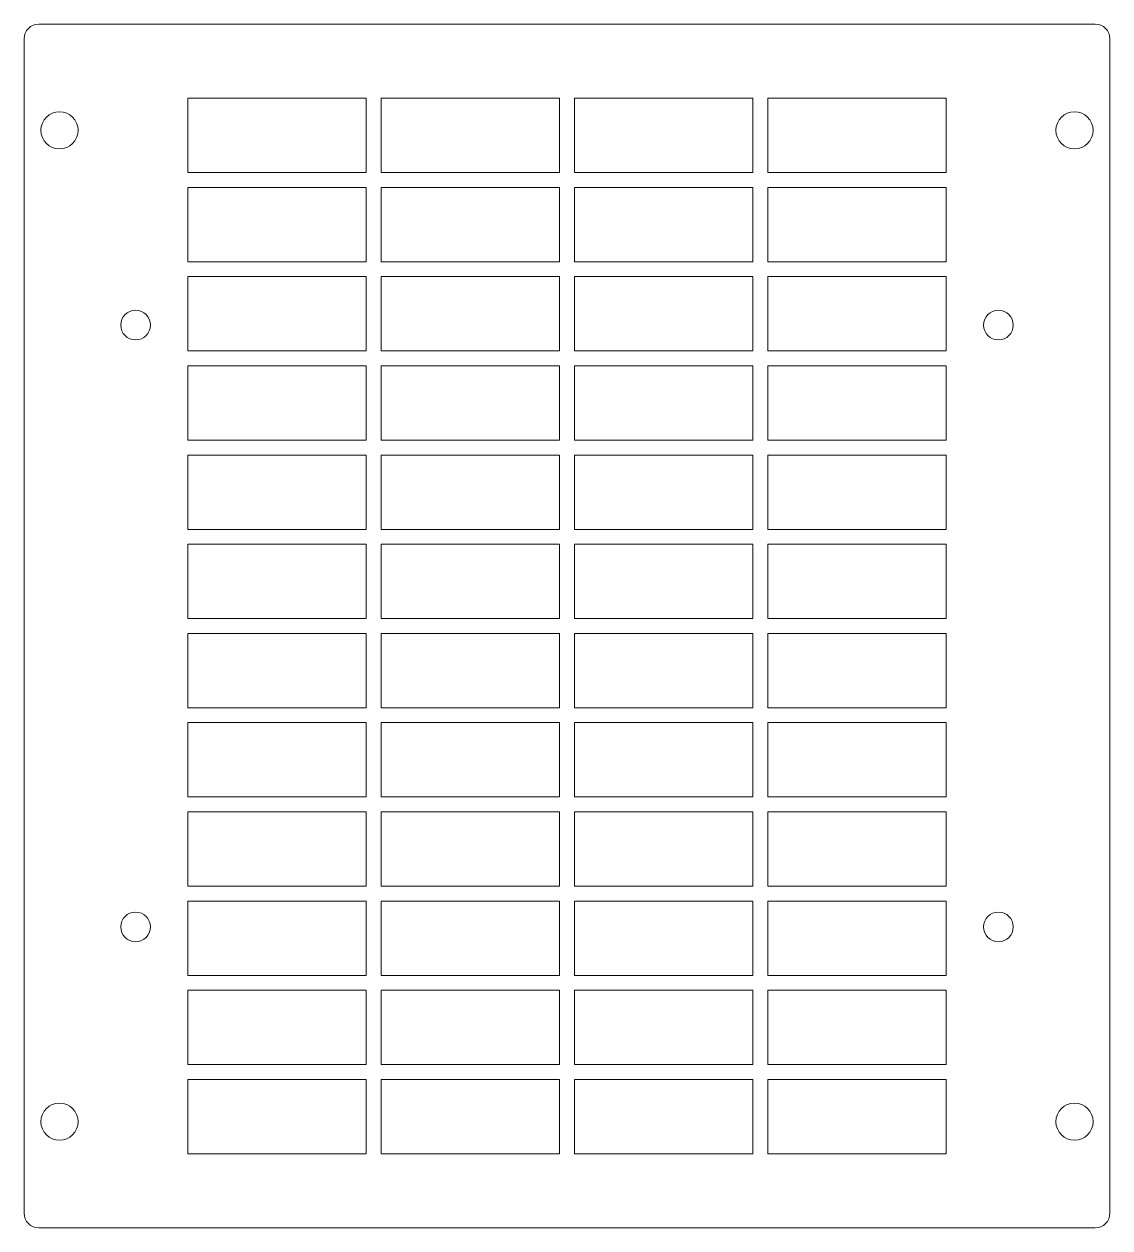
# Model space of a CAD drawing. Header units: millimetres. Extents: x -170 to 781, y -239 to -77.
# Drawn here: x 148.5 to 294.5, y -239.3 to -77.4 of the extents above; entities that cross this region are included whole.
import ezdxf

# ---------------------------------------------------------------- set-up
doc = ezdxf.new("R2010")
doc.units = ezdxf.units.MM
doc.header["$MEASUREMENT"] = 0
doc.layers.add('Cut', color=7, linetype='Continuous')

msp = doc.modelspace()

# ---------------------------------------------------------------- linework, layer by layer
at = {"layer": 'Cut', "color": 250, "lineweight": 9}
for centre, major_axis in [((153.2378, -91.6983), (0, 2.5)), ((289.7628, -91.6983), (0, 2.5)), ((163.4753, -117.8921), (0, 2)), ((279.5253, -117.8921), (0, 2)), ((163.4753, -198.8546), (0, 2)), ((279.5253, -198.8546), (0, 2)), ((153.2378, -225.0483), (0, 2.5)), ((289.7628, -225.0483), (0, 2.5))]:
    msp.add_ellipse(centre, major_axis=major_axis, ratio=1, dxfattribs=at)
for points, knots in [([(150.4753, -77.4108), (150.4753, -77.4108), (292.5253, -77.4108), (292.5253, -77.4108), (292.5253, -77.4108), (293.6253, -77.4108), (294.5253, -78.3108), (294.5253, -79.4108), (294.5253, -79.4108), (294.5253, -79.4108), (294.5253, -237.3358), (294.5253, -237.3358), (294.5253, -237.3358), (294.5253, -238.4359), (293.6253, -239.3358), (292.5253, -239.3358), (292.5253, -239.3358), (292.5253, -239.3358), (150.4753, -239.3358), (150.4753, -239.3358), (150.4753, -239.3358), (149.3753, -239.3358), (148.4753, -238.4359), (148.4753, -237.3358), (148.4753, -237.3358), (148.4753, -237.3358), (148.4753, -79.4108), (148.4753, -79.4108), (148.4753, -79.4108), (148.4753, -78.3108), (149.3753, -77.4108), (150.4753, -77.4108)], [0, 0, 0, 0, 0.11111111, 0.11111111, 0.11111111, 0.11111111, 0.22222222, 0.22222222, 0.22222222, 0.22222222, 0.33333333, 0.33333333, 0.33333333, 0.33333333, 0.44444444, 0.44444444, 0.44444444, 0.44444444, 0.55555556, 0.55555556, 0.55555556, 0.55555556, 0.66666667, 0.66666667, 0.66666667, 0.66666667, 0.77777778, 0.77777778, 0.77777778, 0.77777778, 1, 1, 1, 1]), ([(170.5003, -87.3733), (170.5003, -87.3733), (194.5002, -87.3733), (194.5002, -87.3733), (194.5002, -87.3733), (194.5002, -87.3733), (194.5002, -97.3733), (194.5002, -97.3733), (194.5002, -97.3733), (194.5002, -97.3733), (170.5003, -97.3733), (170.5003, -97.3733), (170.5003, -97.3733), (170.5003, -97.3733), (170.5003, -87.3733), (170.5003, -87.3733)], [0, 0, 0, 0, 0.2, 0.2, 0.2, 0.2, 0.4, 0.4, 0.4, 0.4, 0.6, 0.6, 0.6, 0.6, 1, 1, 1, 1]), ([(196.5002, -87.3733), (196.5002, -87.3733), (220.5002, -87.3733), (220.5002, -87.3733), (220.5002, -87.3733), (220.5002, -87.3733), (220.5002, -97.3733), (220.5002, -97.3733), (220.5002, -97.3733), (220.5002, -97.3733), (196.5002, -97.3733), (196.5002, -97.3733), (196.5002, -97.3733), (196.5002, -97.3733), (196.5002, -87.3733), (196.5002, -87.3733)], [0, 0, 0, 0, 0.2, 0.2, 0.2, 0.2, 0.4, 0.4, 0.4, 0.4, 0.6, 0.6, 0.6, 0.6, 1, 1, 1, 1]), ([(222.5002, -87.3733), (222.5002, -87.3733), (246.5002, -87.3733), (246.5002, -87.3733), (246.5002, -87.3733), (246.5002, -87.3733), (246.5002, -97.3733), (246.5002, -97.3733), (246.5002, -97.3733), (246.5002, -97.3733), (222.5002, -97.3733), (222.5002, -97.3733), (222.5002, -97.3733), (222.5002, -97.3733), (222.5002, -87.3733), (222.5002, -87.3733)], [0, 0, 0, 0, 0.2, 0.2, 0.2, 0.2, 0.4, 0.4, 0.4, 0.4, 0.6, 0.6, 0.6, 0.6, 1, 1, 1, 1]), ([(248.5002, -87.3733), (248.5002, -87.3733), (272.5003, -87.3733), (272.5003, -87.3733), (272.5003, -87.3733), (272.5003, -87.3733), (272.5003, -97.3733), (272.5003, -97.3733), (272.5003, -97.3733), (272.5003, -97.3733), (248.5002, -97.3733), (248.5002, -97.3733), (248.5002, -97.3733), (248.5002, -97.3733), (248.5002, -87.3733), (248.5002, -87.3733)], [0, 0, 0, 0, 0.2, 0.2, 0.2, 0.2, 0.4, 0.4, 0.4, 0.4, 0.6, 0.6, 0.6, 0.6, 1, 1, 1, 1]), ([(170.5003, -99.3733), (170.5003, -99.3733), (194.5002, -99.3733), (194.5002, -99.3733), (194.5002, -99.3733), (194.5002, -99.3733), (194.5002, -109.3733), (194.5002, -109.3733), (194.5002, -109.3733), (194.5002, -109.3733), (170.5003, -109.3733), (170.5003, -109.3733), (170.5003, -109.3733), (170.5003, -109.3733), (170.5003, -99.3733), (170.5003, -99.3733)], [0, 0, 0, 0, 0.2, 0.2, 0.2, 0.2, 0.4, 0.4, 0.4, 0.4, 0.6, 0.6, 0.6, 0.6, 1, 1, 1, 1]), ([(196.5002, -99.3733), (196.5002, -99.3733), (220.5002, -99.3733), (220.5002, -99.3733), (220.5002, -99.3733), (220.5002, -99.3733), (220.5002, -109.3733), (220.5002, -109.3733), (220.5002, -109.3733), (220.5002, -109.3733), (196.5002, -109.3733), (196.5002, -109.3733), (196.5002, -109.3733), (196.5002, -109.3733), (196.5002, -99.3733), (196.5002, -99.3733)], [0, 0, 0, 0, 0.2, 0.2, 0.2, 0.2, 0.4, 0.4, 0.4, 0.4, 0.6, 0.6, 0.6, 0.6, 1, 1, 1, 1]), ([(222.5002, -99.3733), (222.5002, -99.3733), (246.5002, -99.3733), (246.5002, -99.3733), (246.5002, -99.3733), (246.5002, -99.3733), (246.5002, -109.3733), (246.5002, -109.3733), (246.5002, -109.3733), (246.5002, -109.3733), (222.5002, -109.3733), (222.5002, -109.3733), (222.5002, -109.3733), (222.5002, -109.3733), (222.5002, -99.3733), (222.5002, -99.3733)], [0, 0, 0, 0, 0.2, 0.2, 0.2, 0.2, 0.4, 0.4, 0.4, 0.4, 0.6, 0.6, 0.6, 0.6, 1, 1, 1, 1]), ([(248.5002, -99.3733), (248.5002, -99.3733), (272.5003, -99.3733), (272.5003, -99.3733), (272.5003, -99.3733), (272.5003, -99.3733), (272.5003, -109.3733), (272.5003, -109.3733), (272.5003, -109.3733), (272.5003, -109.3733), (248.5002, -109.3733), (248.5002, -109.3733), (248.5002, -109.3733), (248.5002, -109.3733), (248.5002, -99.3733), (248.5002, -99.3733)], [0, 0, 0, 0, 0.2, 0.2, 0.2, 0.2, 0.4, 0.4, 0.4, 0.4, 0.6, 0.6, 0.6, 0.6, 1, 1, 1, 1]), ([(170.5003, -111.3733), (170.5003, -111.3733), (194.5002, -111.3733), (194.5002, -111.3733), (194.5002, -111.3733), (194.5002, -111.3733), (194.5002, -121.3733), (194.5002, -121.3733), (194.5002, -121.3733), (194.5002, -121.3733), (170.5003, -121.3733), (170.5003, -121.3733), (170.5003, -121.3733), (170.5003, -121.3733), (170.5003, -111.3733), (170.5003, -111.3733)], [0, 0, 0, 0, 0.2, 0.2, 0.2, 0.2, 0.4, 0.4, 0.4, 0.4, 0.6, 0.6, 0.6, 0.6, 1, 1, 1, 1]), ([(196.5002, -111.3733), (196.5002, -111.3733), (220.5002, -111.3733), (220.5002, -111.3733), (220.5002, -111.3733), (220.5002, -111.3733), (220.5002, -121.3733), (220.5002, -121.3733), (220.5002, -121.3733), (220.5002, -121.3733), (196.5002, -121.3733), (196.5002, -121.3733), (196.5002, -121.3733), (196.5002, -121.3733), (196.5002, -111.3733), (196.5002, -111.3733)], [0, 0, 0, 0, 0.2, 0.2, 0.2, 0.2, 0.4, 0.4, 0.4, 0.4, 0.6, 0.6, 0.6, 0.6, 1, 1, 1, 1]), ([(222.5002, -111.3733), (222.5002, -111.3733), (246.5002, -111.3733), (246.5002, -111.3733), (246.5002, -111.3733), (246.5002, -111.3733), (246.5002, -121.3733), (246.5002, -121.3733), (246.5002, -121.3733), (246.5002, -121.3733), (222.5002, -121.3733), (222.5002, -121.3733), (222.5002, -121.3733), (222.5002, -121.3733), (222.5002, -111.3733), (222.5002, -111.3733)], [0, 0, 0, 0, 0.2, 0.2, 0.2, 0.2, 0.4, 0.4, 0.4, 0.4, 0.6, 0.6, 0.6, 0.6, 1, 1, 1, 1]), ([(248.5002, -111.3733), (248.5002, -111.3733), (272.5003, -111.3733), (272.5003, -111.3733), (272.5003, -111.3733), (272.5003, -111.3733), (272.5003, -121.3733), (272.5003, -121.3733), (272.5003, -121.3733), (272.5003, -121.3733), (248.5002, -121.3733), (248.5002, -121.3733), (248.5002, -121.3733), (248.5002, -121.3733), (248.5002, -111.3733), (248.5002, -111.3733)], [0, 0, 0, 0, 0.2, 0.2, 0.2, 0.2, 0.4, 0.4, 0.4, 0.4, 0.6, 0.6, 0.6, 0.6, 1, 1, 1, 1]), ([(170.5003, -123.3733), (170.5003, -123.3733), (194.5002, -123.3733), (194.5002, -123.3733), (194.5002, -123.3733), (194.5002, -123.3733), (194.5002, -133.3733), (194.5002, -133.3733), (194.5002, -133.3733), (194.5002, -133.3733), (170.5003, -133.3733), (170.5003, -133.3733), (170.5003, -133.3733), (170.5003, -133.3733), (170.5003, -123.3733), (170.5003, -123.3733)], [0, 0, 0, 0, 0.2, 0.2, 0.2, 0.2, 0.4, 0.4, 0.4, 0.4, 0.6, 0.6, 0.6, 0.6, 1, 1, 1, 1]), ([(196.5002, -123.3733), (196.5002, -123.3733), (220.5002, -123.3733), (220.5002, -123.3733), (220.5002, -123.3733), (220.5002, -123.3733), (220.5002, -133.3733), (220.5002, -133.3733), (220.5002, -133.3733), (220.5002, -133.3733), (196.5002, -133.3733), (196.5002, -133.3733), (196.5002, -133.3733), (196.5002, -133.3733), (196.5002, -123.3733), (196.5002, -123.3733)], [0, 0, 0, 0, 0.2, 0.2, 0.2, 0.2, 0.4, 0.4, 0.4, 0.4, 0.6, 0.6, 0.6, 0.6, 1, 1, 1, 1]), ([(222.5002, -123.3733), (222.5002, -123.3733), (246.5002, -123.3733), (246.5002, -123.3733), (246.5002, -123.3733), (246.5002, -123.3733), (246.5002, -133.3733), (246.5002, -133.3733), (246.5002, -133.3733), (246.5002, -133.3733), (222.5002, -133.3733), (222.5002, -133.3733), (222.5002, -133.3733), (222.5002, -133.3733), (222.5002, -123.3733), (222.5002, -123.3733)], [0, 0, 0, 0, 0.2, 0.2, 0.2, 0.2, 0.4, 0.4, 0.4, 0.4, 0.6, 0.6, 0.6, 0.6, 1, 1, 1, 1]), ([(248.5002, -123.3733), (248.5002, -123.3733), (272.5003, -123.3733), (272.5003, -123.3733), (272.5003, -123.3733), (272.5003, -123.3733), (272.5003, -133.3733), (272.5003, -133.3733), (272.5003, -133.3733), (272.5003, -133.3733), (248.5002, -133.3733), (248.5002, -133.3733), (248.5002, -133.3733), (248.5002, -133.3733), (248.5002, -123.3733), (248.5002, -123.3733)], [0, 0, 0, 0, 0.2, 0.2, 0.2, 0.2, 0.4, 0.4, 0.4, 0.4, 0.6, 0.6, 0.6, 0.6, 1, 1, 1, 1]), ([(170.5003, -135.3733), (170.5003, -135.3733), (194.5002, -135.3733), (194.5002, -135.3733), (194.5002, -135.3733), (194.5002, -135.3733), (194.5002, -145.3733), (194.5002, -145.3733), (194.5002, -145.3733), (194.5002, -145.3733), (170.5003, -145.3733), (170.5003, -145.3733), (170.5003, -145.3733), (170.5003, -145.3733), (170.5003, -135.3733), (170.5003, -135.3733)], [0, 0, 0, 0, 0.2, 0.2, 0.2, 0.2, 0.4, 0.4, 0.4, 0.4, 0.6, 0.6, 0.6, 0.6, 1, 1, 1, 1]), ([(196.5002, -135.3733), (196.5002, -135.3733), (220.5002, -135.3733), (220.5002, -135.3733), (220.5002, -135.3733), (220.5002, -135.3733), (220.5002, -145.3733), (220.5002, -145.3733), (220.5002, -145.3733), (220.5002, -145.3733), (196.5002, -145.3733), (196.5002, -145.3733), (196.5002, -145.3733), (196.5002, -145.3733), (196.5002, -135.3733), (196.5002, -135.3733)], [0, 0, 0, 0, 0.2, 0.2, 0.2, 0.2, 0.4, 0.4, 0.4, 0.4, 0.6, 0.6, 0.6, 0.6, 1, 1, 1, 1]), ([(222.5002, -135.3733), (222.5002, -135.3733), (246.5002, -135.3733), (246.5002, -135.3733), (246.5002, -135.3733), (246.5002, -135.3733), (246.5002, -145.3733), (246.5002, -145.3733), (246.5002, -145.3733), (246.5002, -145.3733), (222.5002, -145.3733), (222.5002, -145.3733), (222.5002, -145.3733), (222.5002, -145.3733), (222.5002, -135.3733), (222.5002, -135.3733)], [0, 0, 0, 0, 0.2, 0.2, 0.2, 0.2, 0.4, 0.4, 0.4, 0.4, 0.6, 0.6, 0.6, 0.6, 1, 1, 1, 1]), ([(248.5002, -135.3733), (248.5002, -135.3733), (272.5003, -135.3733), (272.5003, -135.3733), (272.5003, -135.3733), (272.5003, -135.3733), (272.5003, -145.3733), (272.5003, -145.3733), (272.5003, -145.3733), (272.5003, -145.3733), (248.5002, -145.3733), (248.5002, -145.3733), (248.5002, -145.3733), (248.5002, -145.3733), (248.5002, -135.3733), (248.5002, -135.3733)], [0, 0, 0, 0, 0.2, 0.2, 0.2, 0.2, 0.4, 0.4, 0.4, 0.4, 0.6, 0.6, 0.6, 0.6, 1, 1, 1, 1]), ([(170.5003, -147.3733), (170.5003, -147.3733), (194.5002, -147.3733), (194.5002, -147.3733), (194.5002, -147.3733), (194.5002, -147.3733), (194.5002, -157.3733), (194.5002, -157.3733), (194.5002, -157.3733), (194.5002, -157.3733), (170.5003, -157.3733), (170.5003, -157.3733), (170.5003, -157.3733), (170.5003, -157.3733), (170.5003, -147.3733), (170.5003, -147.3733)], [0, 0, 0, 0, 0.2, 0.2, 0.2, 0.2, 0.4, 0.4, 0.4, 0.4, 0.6, 0.6, 0.6, 0.6, 1, 1, 1, 1]), ([(196.5002, -147.3733), (196.5002, -147.3733), (220.5002, -147.3733), (220.5002, -147.3733), (220.5002, -147.3733), (220.5002, -147.3733), (220.5002, -157.3733), (220.5002, -157.3733), (220.5002, -157.3733), (220.5002, -157.3733), (196.5002, -157.3733), (196.5002, -157.3733), (196.5002, -157.3733), (196.5002, -157.3733), (196.5002, -147.3733), (196.5002, -147.3733)], [0, 0, 0, 0, 0.2, 0.2, 0.2, 0.2, 0.4, 0.4, 0.4, 0.4, 0.6, 0.6, 0.6, 0.6, 1, 1, 1, 1]), ([(222.5002, -147.3733), (222.5002, -147.3733), (246.5002, -147.3733), (246.5002, -147.3733), (246.5002, -147.3733), (246.5002, -147.3733), (246.5002, -157.3733), (246.5002, -157.3733), (246.5002, -157.3733), (246.5002, -157.3733), (222.5002, -157.3733), (222.5002, -157.3733), (222.5002, -157.3733), (222.5002, -157.3733), (222.5002, -147.3733), (222.5002, -147.3733)], [0, 0, 0, 0, 0.2, 0.2, 0.2, 0.2, 0.4, 0.4, 0.4, 0.4, 0.6, 0.6, 0.6, 0.6, 1, 1, 1, 1]), ([(248.5002, -147.3733), (248.5002, -147.3733), (272.5003, -147.3733), (272.5003, -147.3733), (272.5003, -147.3733), (272.5003, -147.3733), (272.5003, -157.3733), (272.5003, -157.3733), (272.5003, -157.3733), (272.5003, -157.3733), (248.5002, -157.3733), (248.5002, -157.3733), (248.5002, -157.3733), (248.5002, -157.3733), (248.5002, -147.3733), (248.5002, -147.3733)], [0, 0, 0, 0, 0.2, 0.2, 0.2, 0.2, 0.4, 0.4, 0.4, 0.4, 0.6, 0.6, 0.6, 0.6, 1, 1, 1, 1]), ([(170.5003, -159.3733), (170.5003, -159.3733), (194.5002, -159.3733), (194.5002, -159.3733), (194.5002, -159.3733), (194.5002, -159.3733), (194.5002, -169.3733), (194.5002, -169.3733), (194.5002, -169.3733), (194.5002, -169.3733), (170.5003, -169.3733), (170.5003, -169.3733), (170.5003, -169.3733), (170.5003, -169.3733), (170.5003, -159.3733), (170.5003, -159.3733)], [0, 0, 0, 0, 0.2, 0.2, 0.2, 0.2, 0.4, 0.4, 0.4, 0.4, 0.6, 0.6, 0.6, 0.6, 1, 1, 1, 1]), ([(196.5002, -159.3733), (196.5002, -159.3733), (220.5002, -159.3733), (220.5002, -159.3733), (220.5002, -159.3733), (220.5002, -159.3733), (220.5002, -169.3733), (220.5002, -169.3733), (220.5002, -169.3733), (220.5002, -169.3733), (196.5002, -169.3733), (196.5002, -169.3733), (196.5002, -169.3733), (196.5002, -169.3733), (196.5002, -159.3733), (196.5002, -159.3733)], [0, 0, 0, 0, 0.2, 0.2, 0.2, 0.2, 0.4, 0.4, 0.4, 0.4, 0.6, 0.6, 0.6, 0.6, 1, 1, 1, 1]), ([(222.5002, -159.3733), (222.5002, -159.3733), (246.5002, -159.3733), (246.5002, -159.3733), (246.5002, -159.3733), (246.5002, -159.3733), (246.5002, -169.3733), (246.5002, -169.3733), (246.5002, -169.3733), (246.5002, -169.3733), (222.5002, -169.3733), (222.5002, -169.3733), (222.5002, -169.3733), (222.5002, -169.3733), (222.5002, -159.3733), (222.5002, -159.3733)], [0, 0, 0, 0, 0.2, 0.2, 0.2, 0.2, 0.4, 0.4, 0.4, 0.4, 0.6, 0.6, 0.6, 0.6, 1, 1, 1, 1]), ([(248.5002, -159.3733), (248.5002, -159.3733), (272.5003, -159.3733), (272.5003, -159.3733), (272.5003, -159.3733), (272.5003, -159.3733), (272.5003, -169.3733), (272.5003, -169.3733), (272.5003, -169.3733), (272.5003, -169.3733), (248.5002, -169.3733), (248.5002, -169.3733), (248.5002, -169.3733), (248.5002, -169.3733), (248.5002, -159.3733), (248.5002, -159.3733)], [0, 0, 0, 0, 0.2, 0.2, 0.2, 0.2, 0.4, 0.4, 0.4, 0.4, 0.6, 0.6, 0.6, 0.6, 1, 1, 1, 1]), ([(170.5003, -171.3733), (170.5003, -171.3733), (194.5002, -171.3733), (194.5002, -171.3733), (194.5002, -171.3733), (194.5002, -171.3733), (194.5002, -181.3733), (194.5002, -181.3733), (194.5002, -181.3733), (194.5002, -181.3733), (170.5003, -181.3733), (170.5003, -181.3733), (170.5003, -181.3733), (170.5003, -181.3733), (170.5003, -171.3733), (170.5003, -171.3733)], [0, 0, 0, 0, 0.2, 0.2, 0.2, 0.2, 0.4, 0.4, 0.4, 0.4, 0.6, 0.6, 0.6, 0.6, 1, 1, 1, 1]), ([(196.5002, -171.3733), (196.5002, -171.3733), (220.5002, -171.3733), (220.5002, -171.3733), (220.5002, -171.3733), (220.5002, -171.3733), (220.5002, -181.3733), (220.5002, -181.3733), (220.5002, -181.3733), (220.5002, -181.3733), (196.5002, -181.3733), (196.5002, -181.3733), (196.5002, -181.3733), (196.5002, -181.3733), (196.5002, -171.3733), (196.5002, -171.3733)], [0, 0, 0, 0, 0.2, 0.2, 0.2, 0.2, 0.4, 0.4, 0.4, 0.4, 0.6, 0.6, 0.6, 0.6, 1, 1, 1, 1]), ([(222.5002, -171.3733), (222.5002, -171.3733), (246.5002, -171.3733), (246.5002, -171.3733), (246.5002, -171.3733), (246.5002, -171.3733), (246.5002, -181.3733), (246.5002, -181.3733), (246.5002, -181.3733), (246.5002, -181.3733), (222.5002, -181.3733), (222.5002, -181.3733), (222.5002, -181.3733), (222.5002, -181.3733), (222.5002, -171.3733), (222.5002, -171.3733)], [0, 0, 0, 0, 0.2, 0.2, 0.2, 0.2, 0.4, 0.4, 0.4, 0.4, 0.6, 0.6, 0.6, 0.6, 1, 1, 1, 1]), ([(248.5002, -171.3733), (248.5002, -171.3733), (272.5003, -171.3733), (272.5003, -171.3733), (272.5003, -171.3733), (272.5003, -171.3733), (272.5003, -181.3733), (272.5003, -181.3733), (272.5003, -181.3733), (272.5003, -181.3733), (248.5002, -181.3733), (248.5002, -181.3733), (248.5002, -181.3733), (248.5002, -181.3733), (248.5002, -171.3733), (248.5002, -171.3733)], [0, 0, 0, 0, 0.2, 0.2, 0.2, 0.2, 0.4, 0.4, 0.4, 0.4, 0.6, 0.6, 0.6, 0.6, 1, 1, 1, 1]), ([(170.5003, -183.3733), (170.5003, -183.3733), (194.5002, -183.3733), (194.5002, -183.3733), (194.5002, -183.3733), (194.5002, -183.3733), (194.5002, -193.3733), (194.5002, -193.3733), (194.5002, -193.3733), (194.5002, -193.3733), (170.5003, -193.3733), (170.5003, -193.3733), (170.5003, -193.3733), (170.5003, -193.3733), (170.5003, -183.3733), (170.5003, -183.3733)], [0, 0, 0, 0, 0.2, 0.2, 0.2, 0.2, 0.4, 0.4, 0.4, 0.4, 0.6, 0.6, 0.6, 0.6, 1, 1, 1, 1]), ([(196.5002, -183.3733), (196.5002, -183.3733), (220.5002, -183.3733), (220.5002, -183.3733), (220.5002, -183.3733), (220.5002, -183.3733), (220.5002, -193.3733), (220.5002, -193.3733), (220.5002, -193.3733), (220.5002, -193.3733), (196.5002, -193.3733), (196.5002, -193.3733), (196.5002, -193.3733), (196.5002, -193.3733), (196.5002, -183.3733), (196.5002, -183.3733)], [0, 0, 0, 0, 0.2, 0.2, 0.2, 0.2, 0.4, 0.4, 0.4, 0.4, 0.6, 0.6, 0.6, 0.6, 1, 1, 1, 1]), ([(222.5002, -183.3733), (222.5002, -183.3733), (246.5002, -183.3733), (246.5002, -183.3733), (246.5002, -183.3733), (246.5002, -183.3733), (246.5002, -193.3733), (246.5002, -193.3733), (246.5002, -193.3733), (246.5002, -193.3733), (222.5002, -193.3733), (222.5002, -193.3733), (222.5002, -193.3733), (222.5002, -193.3733), (222.5002, -183.3733), (222.5002, -183.3733)], [0, 0, 0, 0, 0.2, 0.2, 0.2, 0.2, 0.4, 0.4, 0.4, 0.4, 0.6, 0.6, 0.6, 0.6, 1, 1, 1, 1]), ([(248.5002, -183.3733), (248.5002, -183.3733), (272.5003, -183.3733), (272.5003, -183.3733), (272.5003, -183.3733), (272.5003, -183.3733), (272.5003, -193.3733), (272.5003, -193.3733), (272.5003, -193.3733), (272.5003, -193.3733), (248.5002, -193.3733), (248.5002, -193.3733), (248.5002, -193.3733), (248.5002, -193.3733), (248.5002, -183.3733), (248.5002, -183.3733)], [0, 0, 0, 0, 0.2, 0.2, 0.2, 0.2, 0.4, 0.4, 0.4, 0.4, 0.6, 0.6, 0.6, 0.6, 1, 1, 1, 1]), ([(170.5003, -195.3733), (170.5003, -195.3733), (194.5002, -195.3733), (194.5002, -195.3733), (194.5002, -195.3733), (194.5002, -195.3733), (194.5002, -205.3733), (194.5002, -205.3733), (194.5002, -205.3733), (194.5002, -205.3733), (170.5003, -205.3733), (170.5003, -205.3733), (170.5003, -205.3733), (170.5003, -205.3733), (170.5003, -195.3733), (170.5003, -195.3733)], [0, 0, 0, 0, 0.2, 0.2, 0.2, 0.2, 0.4, 0.4, 0.4, 0.4, 0.6, 0.6, 0.6, 0.6, 1, 1, 1, 1]), ([(196.5002, -195.3733), (196.5002, -195.3733), (220.5002, -195.3733), (220.5002, -195.3733), (220.5002, -195.3733), (220.5002, -195.3733), (220.5002, -205.3733), (220.5002, -205.3733), (220.5002, -205.3733), (220.5002, -205.3733), (196.5002, -205.3733), (196.5002, -205.3733), (196.5002, -205.3733), (196.5002, -205.3733), (196.5002, -195.3733), (196.5002, -195.3733)], [0, 0, 0, 0, 0.2, 0.2, 0.2, 0.2, 0.4, 0.4, 0.4, 0.4, 0.6, 0.6, 0.6, 0.6, 1, 1, 1, 1]), ([(222.5002, -195.3733), (222.5002, -195.3733), (246.5002, -195.3733), (246.5002, -195.3733), (246.5002, -195.3733), (246.5002, -195.3733), (246.5002, -205.3733), (246.5002, -205.3733), (246.5002, -205.3733), (246.5002, -205.3733), (222.5002, -205.3733), (222.5002, -205.3733), (222.5002, -205.3733), (222.5002, -205.3733), (222.5002, -195.3733), (222.5002, -195.3733)], [0, 0, 0, 0, 0.2, 0.2, 0.2, 0.2, 0.4, 0.4, 0.4, 0.4, 0.6, 0.6, 0.6, 0.6, 1, 1, 1, 1]), ([(248.5002, -195.3733), (248.5002, -195.3733), (272.5003, -195.3733), (272.5003, -195.3733), (272.5003, -195.3733), (272.5003, -195.3733), (272.5003, -205.3733), (272.5003, -205.3733), (272.5003, -205.3733), (272.5003, -205.3733), (248.5002, -205.3733), (248.5002, -205.3733), (248.5002, -205.3733), (248.5002, -205.3733), (248.5002, -195.3733), (248.5002, -195.3733)], [0, 0, 0, 0, 0.2, 0.2, 0.2, 0.2, 0.4, 0.4, 0.4, 0.4, 0.6, 0.6, 0.6, 0.6, 1, 1, 1, 1]), ([(170.5003, -207.3733), (170.5003, -207.3733), (194.5002, -207.3733), (194.5002, -207.3733), (194.5002, -207.3733), (194.5002, -207.3733), (194.5002, -217.3733), (194.5002, -217.3733), (194.5002, -217.3733), (194.5002, -217.3733), (170.5003, -217.3733), (170.5003, -217.3733), (170.5003, -217.3733), (170.5003, -217.3733), (170.5003, -207.3733), (170.5003, -207.3733)], [0, 0, 0, 0, 0.2, 0.2, 0.2, 0.2, 0.4, 0.4, 0.4, 0.4, 0.6, 0.6, 0.6, 0.6, 1, 1, 1, 1]), ([(196.5002, -207.3733), (196.5002, -207.3733), (220.5002, -207.3733), (220.5002, -207.3733), (220.5002, -207.3733), (220.5002, -207.3733), (220.5002, -217.3733), (220.5002, -217.3733), (220.5002, -217.3733), (220.5002, -217.3733), (196.5002, -217.3733), (196.5002, -217.3733), (196.5002, -217.3733), (196.5002, -217.3733), (196.5002, -207.3733), (196.5002, -207.3733)], [0, 0, 0, 0, 0.2, 0.2, 0.2, 0.2, 0.4, 0.4, 0.4, 0.4, 0.6, 0.6, 0.6, 0.6, 1, 1, 1, 1]), ([(222.5002, -207.3733), (222.5002, -207.3733), (246.5002, -207.3733), (246.5002, -207.3733), (246.5002, -207.3733), (246.5002, -207.3733), (246.5002, -217.3733), (246.5002, -217.3733), (246.5002, -217.3733), (246.5002, -217.3733), (222.5002, -217.3733), (222.5002, -217.3733), (222.5002, -217.3733), (222.5002, -217.3733), (222.5002, -207.3733), (222.5002, -207.3733)], [0, 0, 0, 0, 0.2, 0.2, 0.2, 0.2, 0.4, 0.4, 0.4, 0.4, 0.6, 0.6, 0.6, 0.6, 1, 1, 1, 1]), ([(248.5002, -207.3733), (248.5002, -207.3733), (272.5003, -207.3733), (272.5003, -207.3733), (272.5003, -207.3733), (272.5003, -207.3733), (272.5003, -217.3733), (272.5003, -217.3733), (272.5003, -217.3733), (272.5003, -217.3733), (248.5002, -217.3733), (248.5002, -217.3733), (248.5002, -217.3733), (248.5002, -217.3733), (248.5002, -207.3733), (248.5002, -207.3733)], [0, 0, 0, 0, 0.2, 0.2, 0.2, 0.2, 0.4, 0.4, 0.4, 0.4, 0.6, 0.6, 0.6, 0.6, 1, 1, 1, 1]), ([(170.5003, -219.3733), (170.5003, -219.3733), (194.5002, -219.3733), (194.5002, -219.3733), (194.5002, -219.3733), (194.5002, -219.3733), (194.5002, -229.3733), (194.5002, -229.3733), (194.5002, -229.3733), (194.5002, -229.3733), (170.5003, -229.3733), (170.5003, -229.3733), (170.5003, -229.3733), (170.5003, -229.3733), (170.5003, -219.3733), (170.5003, -219.3733)], [0, 0, 0, 0, 0.2, 0.2, 0.2, 0.2, 0.4, 0.4, 0.4, 0.4, 0.6, 0.6, 0.6, 0.6, 1, 1, 1, 1]), ([(196.5002, -219.3733), (196.5002, -219.3733), (220.5002, -219.3733), (220.5002, -219.3733), (220.5002, -219.3733), (220.5002, -219.3733), (220.5002, -229.3733), (220.5002, -229.3733), (220.5002, -229.3733), (220.5002, -229.3733), (196.5002, -229.3733), (196.5002, -229.3733), (196.5002, -229.3733), (196.5002, -229.3733), (196.5002, -219.3733), (196.5002, -219.3733)], [0, 0, 0, 0, 0.2, 0.2, 0.2, 0.2, 0.4, 0.4, 0.4, 0.4, 0.6, 0.6, 0.6, 0.6, 1, 1, 1, 1]), ([(222.5002, -219.3733), (222.5002, -219.3733), (246.5002, -219.3733), (246.5002, -219.3733), (246.5002, -219.3733), (246.5002, -219.3733), (246.5002, -229.3733), (246.5002, -229.3733), (246.5002, -229.3733), (246.5002, -229.3733), (222.5002, -229.3733), (222.5002, -229.3733), (222.5002, -229.3733), (222.5002, -229.3733), (222.5002, -219.3733), (222.5002, -219.3733)], [0, 0, 0, 0, 0.2, 0.2, 0.2, 0.2, 0.4, 0.4, 0.4, 0.4, 0.6, 0.6, 0.6, 0.6, 1, 1, 1, 1]), ([(248.5002, -219.3733), (248.5002, -219.3733), (272.5003, -219.3733), (272.5003, -219.3733), (272.5003, -219.3733), (272.5003, -219.3733), (272.5003, -229.3733), (272.5003, -229.3733), (272.5003, -229.3733), (272.5003, -229.3733), (248.5002, -229.3733), (248.5002, -229.3733), (248.5002, -229.3733), (248.5002, -229.3733), (248.5002, -219.3733), (248.5002, -219.3733)], [0, 0, 0, 0, 0.2, 0.2, 0.2, 0.2, 0.4, 0.4, 0.4, 0.4, 0.6, 0.6, 0.6, 0.6, 1, 1, 1, 1])]:
    msp.add_open_spline(points, degree=3, knots=knots, dxfattribs=at)

doc.saveas('drawing.dxf')
